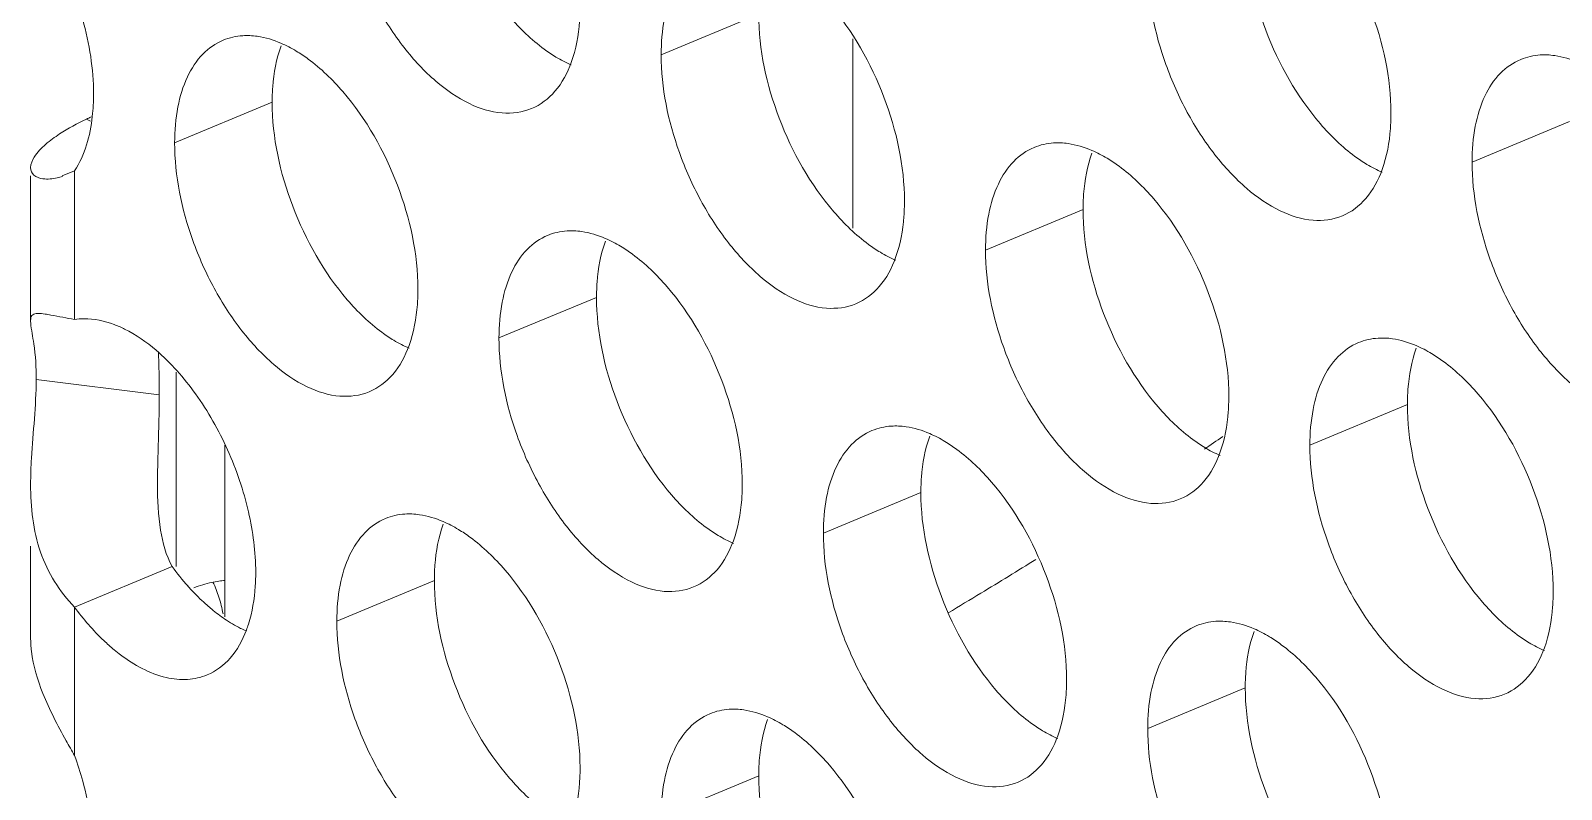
# Model space of a CAD drawing. Header units: millimetres. Extents: x 0 to 2524, y 0 to 1785.
# Drawn here: x 1789.22 to 1798.88, y 838.28 to 843.06 of the extents above; entities that cross this region are included whole.
import ezdxf

# ---------------------------------------------------------------- set-up
doc = ezdxf.new("R2010")
doc.units = ezdxf.units.MM
doc.header["$LTSCALE"] = 0.1
doc.layers.add('标注', color=251, linetype='Continuous', lineweight=9)

msp = doc.modelspace()

# ---------------------------------------------------------------- linework, layer by layer
at = {"layer": '标注'}
for p, q in [((1793.8132, 843.165), (1793.198, 842.9093)), ((1794.4059, 843.0098), (1794.4059, 841.8163)), ((1790.7447, 842.6106), (1790.1295, 842.3549)), ((1789.5986, 842.4908), (1789.5727, 842.5037)), ((1798.9274, 842.4891), (1798.3122, 842.2334)), ((1789.4984, 842.177), (1789.4205, 842.1454)), ((1789.4984, 842.177), (1789.4984, 841.2407)), ((1789.2212, 841.2346), (1789.2212, 842.1454)), ((1795.8589, 841.9346), (1795.2437, 841.6789)), ((1792.7904, 841.3802), (1792.1752, 841.1245)), ((1790.1384, 840.9084), (1790.1384, 839.6838)), ((1790.0329, 840.766), (1789.2563, 840.8621)), ((1797.9046, 840.7043), (1797.2894, 840.4486)), ((1790.4461, 839.366), (1790.4461, 840.4494)), ((1794.8361, 840.1498), (1794.2209, 839.8941)), ((1789.2212, 839.2377), (1789.2212, 839.8117)), ((1790.1136, 839.6838), (1789.4984, 839.4281)), ((1791.7675, 839.5954), (1791.1524, 839.3397)), ((1789.4984, 839.4281), (1789.4984, 838.4918)), ((1796.8817, 838.9195), (1796.2665, 838.6637)), ((1793.8132, 838.365), (1793.198, 838.1093))]:
    msp.add_line(p, q, dxfattribs=at)
for centre, radius, start, end in [((1789.1882, 843.3494), 0.929, 294.44883, 296.47049), ((1778.661, 866.7127), 31.8399, 304.34454, 304.59625), ((1791.472, 840.6795), 1.6842, 216.24369, 221.66519), ((1779.924, 864.7705), 29.523, 301.194, 301.98361), ((1791.3609, 840.5824), 1.5367, 221.71232, 223.51512), ((1790.5007, 838.944), 0.6543, 98.11425, 102.08395), ((1790.4936, 838.9923), 0.6055, 94.3287, 98.10278), ((1780.1874, 864.3363), 29.015, 300.71798, 301.1931), ((1791.0543, 840.248), 1.0824, 230.33246, 235.77961), ((1789.8727, 839.5504), 0.758, 339.34278, 342.32676), ((1790.4674, 840.0282), 1.1282, 230.38894, 233.03812)]:
    msp.add_arc(centre, radius, start, end, dxfattribs=at)
for points, knots in [([(1792.38, 842.5703), (1792.3224, 842.5464), (1792.1835, 842.5284), (1791.9711, 842.5973), (1791.761, 842.7436), (1791.564, 842.9567), (1791.3928, 843.2218), (1791.2193, 843.6108), (1791.1524, 843.931), (1791.1524, 844.1397)], [0, 0, 0, 0, 0.08419, 0.180629, 0.294901, 0.426206, 0.569756, 0.71848, 1, 1, 1, 1]), ([(1797.3553, 842.4745), (1797.2069, 842.6471), (1796.9814, 843.0471), (1796.8817, 843.4968), (1796.8817, 843.7195)], [0, 0, 0, 0, 0.505546, 1, 1, 1, 1]), ([(1797.3272, 843.7859), (1797.4757, 843.6133), (1797.7011, 843.2133), (1797.8008, 842.7636), (1797.8008, 842.541)], [0, 0, 0, 0, 0.505546, 1, 1, 1, 1]), ([(1793.198, 842.9093), (1793.198, 842.9849), (1793.2095, 843.1275), (1793.267, 843.3206), (1793.3641, 843.471), (1793.4566, 843.536), (1793.5046, 843.5559)], [0, 0, 0, 0, 0.300633, 0.564844, 0.793499, 1, 1, 1, 1]), ([(1797.4942, 841.8944), (1797.4366, 841.8704), (1797.2977, 841.8525), (1797.0853, 841.9214), (1796.8752, 842.0677), (1796.6782, 842.2808), (1796.507, 842.5459), (1796.3335, 842.9348), (1796.2665, 843.255), (1796.2665, 843.4637)], [0, 0, 0, 0, 0.08419, 0.180629, 0.294901, 0.426206, 0.569756, 0.71848, 1, 1, 1, 1]), ([(1789.4984, 843.2918), (1789.5177, 843.2391), (1789.5833, 843.0354), (1789.6181, 842.8205), (1789.6181, 842.6624)], [0, 0, 0, 0, 0.26181, 1, 1, 1, 1]), ([(1792.6866, 843.2169), (1792.6866, 843.1846), (1792.6824, 843.0646), (1792.6608, 842.9443), (1792.631, 842.8617)], [0, 0, 0, 0, 0.269025, 1, 1, 1, 1]), ([(1794.2587, 843.2315), (1794.4071, 843.0589), (1794.6326, 842.6589), (1794.7323, 842.2091), (1794.7323, 841.9865)], [0, 0, 0, 0, 0.505546, 1, 1, 1, 1]), ([(1792.5347, 842.8948), (1792.5088, 842.9103), (1792.4008, 842.983), (1792.3063, 843.0747), (1792.2411, 843.1504)], [0, 0, 0, 0, 0.231736, 1, 1, 1, 1]), ([(1794.2868, 841.9201), (1794.1384, 842.0926), (1793.9129, 842.4926), (1793.8132, 842.9424), (1793.8132, 843.165)], [0, 0, 0, 0, 0.505546, 1, 1, 1, 1]), ([(1790.4361, 843.0015), (1790.475, 843.0176), (1790.5317, 843.0302), (1790.5885, 843.0307), (1790.6031, 843.0302)], [0, 0, 0, 0, 0.741995, 1, 1, 1, 1]), ([(1790.6031, 843.0302), (1790.6191, 843.0295), (1790.6867, 843.0231), (1790.7525, 843.0029), (1790.8, 842.9825)], [0, 0, 0, 0, 0.236225, 1, 1, 1, 1]), ([(1790.1295, 842.3549), (1790.1295, 842.4305), (1790.141, 842.573), (1790.1985, 842.7661), (1790.2956, 842.9165), (1790.3881, 842.9816), (1790.4361, 843.0015)], [0, 0, 0, 0, 0.300633, 0.564844, 0.793499, 1, 1, 1, 1]), ([(1790.7447, 842.6106), (1790.7447, 842.6429), (1790.749, 842.7629), (1790.7705, 842.8831), (1790.8004, 842.9657)], [0, 0, 0, 0, 0.269025, 1, 1, 1, 1]), ([(1790.8967, 842.9327), (1790.9225, 842.9172), (1791.0305, 842.8444), (1791.1251, 842.7528), (1791.1902, 842.677)], [0, 0, 0, 0, 0.231736, 1, 1, 1, 1]), ([(1792.631, 842.8617), (1792.6072, 842.796), (1792.5451, 842.6769), (1792.4366, 842.5937), (1792.38, 842.5703)], [0, 0, 0, 0, 0.533077, 1, 1, 1, 1]), ([(1794.4257, 841.3399), (1794.3681, 841.316), (1794.2292, 841.298), (1794.0168, 841.3669), (1793.8067, 841.5133), (1793.6097, 841.7263), (1793.4385, 841.9914), (1793.265, 842.3804), (1793.198, 842.7006), (1793.198, 842.9093)], [0, 0, 0, 0, 0.08419, 0.180629, 0.294901, 0.426206, 0.569756, 0.71848, 1, 1, 1, 1]), ([(1798.3122, 842.2334), (1798.3122, 842.309), (1798.3237, 842.4515), (1798.3811, 842.6447), (1798.4783, 842.7951), (1798.5708, 842.8601), (1798.6188, 842.88)], [0, 0, 0, 0, 0.300633, 0.564844, 0.793499, 1, 1, 1, 1]), ([(1798.6188, 842.88), (1798.6577, 842.8961), (1798.7144, 842.9088), (1798.7712, 842.9093), (1798.7858, 842.9087)], [0, 0, 0, 0, 0.741995, 1, 1, 1, 1]), ([(1798.7858, 842.9087), (1798.8018, 842.908), (1798.8693, 842.9016), (1798.9352, 842.8814), (1798.9827, 842.861)], [0, 0, 0, 0, 0.236225, 1, 1, 1, 1]), ([(1789.6181, 842.6624), (1789.6181, 842.6151), (1789.6097, 842.4481), (1789.5643, 842.2779), (1789.4984, 842.177)], [0, 0, 0, 0, 0.282087, 1, 1, 1, 1]), ([(1791.1902, 842.677), (1791.3386, 842.5044), (1791.5641, 842.1044), (1791.6638, 841.6547), (1791.6638, 841.4321)], [0, 0, 0, 0, 0.505546, 1, 1, 1, 1]), ([(1791.2183, 841.3656), (1791.0699, 841.5382), (1790.8444, 841.9382), (1790.7447, 842.3879), (1790.7447, 842.6106)], [0, 0, 0, 0, 0.505546, 1, 1, 1, 1]), ([(1797.8008, 842.541), (1797.8008, 842.5086), (1797.7965, 842.3887), (1797.775, 842.2684), (1797.7451, 842.1858)], [0, 0, 0, 0, 0.269025, 1, 1, 1, 1]), ([(1789.3592, 842.3792), (1789.3738, 842.39), (1789.4417, 842.4369), (1789.5146, 842.4761), (1789.5727, 842.5037)], [0, 0, 0, 0, 0.220086, 1, 1, 1, 1]), ([(1797.6489, 842.2188), (1797.623, 842.2344), (1797.515, 842.3071), (1797.4205, 842.3987), (1797.3553, 842.4745)], [0, 0, 0, 0, 0.231736, 1, 1, 1, 1]), ([(1789.2213, 842.1983), (1789.2215, 842.2217), (1789.2472, 842.2791), (1789.289, 842.3212), (1789.316, 842.3447)], [0, 0, 0, 0, 0.395219, 1, 1, 1, 1]), ([(1791.3572, 840.7855), (1791.2996, 840.7615), (1791.1607, 840.7436), (1790.9483, 840.8125), (1790.7382, 840.9588), (1790.5412, 841.1719), (1790.37, 841.437), (1790.1965, 841.826), (1790.1295, 842.1462), (1790.1295, 842.3549)], [0, 0, 0, 0, 0.08419, 0.180629, 0.294901, 0.426206, 0.569756, 0.71848, 1, 1, 1, 1]), ([(1795.5503, 842.3255), (1795.5892, 842.3417), (1795.6459, 842.3543), (1795.7026, 842.3548), (1795.7173, 842.3542)], [0, 0, 0, 0, 0.741995, 1, 1, 1, 1]), ([(1795.7173, 842.3542), (1795.7333, 842.3536), (1795.8008, 842.3472), (1795.8667, 842.327), (1795.9142, 842.3066)], [0, 0, 0, 0, 0.236225, 1, 1, 1, 1]), ([(1795.2437, 841.6789), (1795.2437, 841.7545), (1795.2552, 841.8971), (1795.3126, 842.0902), (1795.4098, 842.2406), (1795.5023, 842.3056), (1795.5503, 842.3255)], [0, 0, 0, 0, 0.300633, 0.564844, 0.793499, 1, 1, 1, 1]), ([(1795.8589, 841.9346), (1795.8589, 841.967), (1795.8632, 842.0869), (1795.8847, 842.2072), (1795.9146, 842.2898)], [0, 0, 0, 0, 0.269025, 1, 1, 1, 1]), ([(1796.0108, 842.2568), (1796.0367, 842.2412), (1796.1447, 842.1685), (1796.2392, 842.0769), (1796.3044, 842.0011)], [0, 0, 0, 0, 0.231736, 1, 1, 1, 1]), ([(1789.2991, 842.1277), (1789.2789, 842.1305), (1789.2395, 842.1415), (1789.2212, 842.1809), (1789.2213, 842.1983)], [0, 0, 0, 0, 0.539356, 1, 1, 1, 1]), ([(1797.7451, 842.1858), (1797.7214, 842.1201), (1797.6593, 842.001), (1797.5508, 841.9178), (1797.4942, 841.8944)], [0, 0, 0, 0, 0.533077, 1, 1, 1, 1]), ([(1799.5399, 840.664), (1799.4823, 840.6401), (1799.3434, 840.6221), (1799.131, 840.691), (1798.9209, 840.8373), (1798.7238, 841.0504), (1798.5527, 841.3155), (1798.3792, 841.7045), (1798.3122, 842.0247), (1798.3122, 842.2334)], [0, 0, 0, 0, 0.08419, 0.180629, 0.294901, 0.426206, 0.569756, 0.71848, 1, 1, 1, 1]), ([(1789.4213, 842.1428), (1789.4104, 842.1392), (1789.3708, 842.1281), (1789.3286, 842.1235), (1789.2991, 842.1277)], [0, 0, 0, 0, 0.278012, 1, 1, 1, 1]), ([(1794.7323, 841.9865), (1794.7323, 841.9542), (1794.728, 841.8342), (1794.7065, 841.714), (1794.6766, 841.6314)], [0, 0, 0, 0, 0.269025, 1, 1, 1, 1]), ([(1796.3044, 842.0011), (1796.4528, 841.8285), (1796.6783, 841.4285), (1796.778, 840.9788), (1796.778, 840.7562)], [0, 0, 0, 0, 0.505546, 1, 1, 1, 1]), ([(1794.5803, 841.6644), (1794.5545, 841.6799), (1794.4465, 841.7526), (1794.3519, 841.8443), (1794.2868, 841.9201)], [0, 0, 0, 0, 0.231736, 1, 1, 1, 1]), ([(1796.3325, 840.6897), (1796.184, 840.8623), (1795.9586, 841.2623), (1795.8589, 841.712), (1795.8589, 841.9346)], [0, 0, 0, 0, 0.505546, 1, 1, 1, 1]), ([(1792.1752, 841.1245), (1792.1752, 841.2001), (1792.1867, 841.3427), (1792.2441, 841.5358), (1792.3413, 841.6862), (1792.4338, 841.7512), (1792.4818, 841.7711)], [0, 0, 0, 0, 0.300633, 0.564844, 0.793499, 1, 1, 1, 1]), ([(1792.4818, 841.7711), (1792.5207, 841.7872), (1792.5774, 841.7999), (1792.6341, 841.8004), (1792.6488, 841.7998)], [0, 0, 0, 0, 0.741995, 1, 1, 1, 1]), ([(1792.6488, 841.7998), (1792.6648, 841.7991), (1792.7323, 841.7927), (1792.7982, 841.7725), (1792.8457, 841.7521)], [0, 0, 0, 0, 0.236225, 1, 1, 1, 1]), ([(1792.7904, 841.3802), (1792.7904, 841.4125), (1792.7947, 841.5325), (1792.8162, 841.6528), (1792.846, 841.7353)], [0, 0, 0, 0, 0.269025, 1, 1, 1, 1]), ([(1792.9423, 841.7023), (1792.9682, 841.6868), (1793.0762, 841.6141), (1793.1707, 841.5224), (1793.2359, 841.4467)], [0, 0, 0, 0, 0.231736, 1, 1, 1, 1]), ([(1796.4714, 840.1095), (1796.4137, 840.0856), (1796.2749, 840.0677), (1796.0625, 840.1366), (1795.8523, 840.2829), (1795.6553, 840.496), (1795.4842, 840.7611), (1795.3107, 841.15), (1795.2437, 841.4702), (1795.2437, 841.6789)], [0, 0, 0, 0, 0.08419, 0.180629, 0.294901, 0.426206, 0.569756, 0.71848, 1, 1, 1, 1]), ([(1794.6766, 841.6314), (1794.6529, 841.5657), (1794.5908, 841.4466), (1794.4822, 841.3634), (1794.4257, 841.3399)], [0, 0, 0, 0, 0.533077, 1, 1, 1, 1]), ([(1791.6638, 841.4321), (1791.6638, 841.3998), (1791.6595, 841.2798), (1791.638, 841.1595), (1791.6081, 841.0769)], [0, 0, 0, 0, 0.269025, 1, 1, 1, 1]), ([(1793.2639, 840.1352), (1793.1155, 840.3078), (1792.8901, 840.7078), (1792.7904, 841.1576), (1792.7904, 841.3802)], [0, 0, 0, 0, 0.505546, 1, 1, 1, 1]), ([(1793.2359, 841.4467), (1793.3843, 841.2741), (1793.6098, 840.8741), (1793.7095, 840.4243), (1793.7095, 840.2017)], [0, 0, 0, 0, 0.505546, 1, 1, 1, 1]), ([(1789.2213, 841.2345), (1789.2213, 841.2453), (1789.2236, 841.269), (1789.2463, 841.2768), (1789.2561, 841.278)], [0, 0, 0, 0, 0.522014, 1, 1, 1, 1]), ([(1789.2561, 841.278), (1789.2598, 841.2784), (1789.2786, 841.2794), (1789.2973, 841.2771), (1789.312, 841.2751)], [0, 0, 0, 0, 0.202313, 1, 1, 1, 1]), ([(1791.5118, 841.1099), (1791.486, 841.1255), (1791.378, 841.1982), (1791.2834, 841.2898), (1791.2183, 841.3656)], [0, 0, 0, 0, 0.231736, 1, 1, 1, 1]), ([(1789.2563, 840.8621), (1789.2563, 840.9376), (1789.2508, 841.0577), (1789.2257, 841.175), (1789.222, 841.2189)], [0, 0, 0, 0, 0.631705, 1, 1, 1, 1]), ([(1789.312, 841.2751), (1789.3244, 841.2733), (1789.3867, 841.2629), (1789.4486, 841.25), (1789.4984, 841.2407)], [0, 0, 0, 0, 0.19728, 1, 1, 1, 1]), ([(1789.4984, 841.2407), (1789.518, 841.2438), (1789.6024, 841.2506), (1789.6876, 841.2322), (1789.7481, 841.2094)], [0, 0, 0, 0, 0.23435, 1, 1, 1, 1]), ([(1789.7481, 841.2094), (1789.7706, 841.201), (1789.8657, 841.1591), (1789.9519, 841.0989), (1790.0126, 841.0472)], [0, 0, 0, 0, 0.231395, 1, 1, 1, 1]), ([(1793.4029, 839.5551), (1793.3452, 839.5312), (1793.2064, 839.5132), (1792.994, 839.5821), (1792.7838, 839.7284), (1792.5868, 839.9415), (1792.4157, 840.2066), (1792.2422, 840.5956), (1792.1752, 840.9158), (1792.1752, 841.1245)], [0, 0, 0, 0, 0.08419, 0.180629, 0.294901, 0.426206, 0.569756, 0.71848, 1, 1, 1, 1]), ([(1797.2894, 840.4486), (1797.2894, 840.5242), (1797.3009, 840.6667), (1797.3583, 840.8599), (1797.4555, 841.0102), (1797.548, 841.0753), (1797.596, 841.0952)], [0, 0, 0, 0, 0.300633, 0.564844, 0.793499, 1, 1, 1, 1]), ([(1797.596, 841.0952), (1797.6348, 841.1113), (1797.6916, 841.124), (1797.7483, 841.1245), (1797.7629, 841.1239)], [0, 0, 0, 0, 0.741995, 1, 1, 1, 1]), ([(1797.7629, 841.1239), (1797.7789, 841.1232), (1797.8465, 841.1168), (1797.9123, 841.0966), (1797.9599, 841.0762)], [0, 0, 0, 0, 0.236225, 1, 1, 1, 1]), ([(1790.0126, 841.0472), (1790.1066, 840.9673), (1790.2795, 840.7701), (1790.4756, 840.4228), (1790.6057, 840.041), (1790.6409, 839.7752), (1790.6409, 839.6473)], [0, 0, 0, 0, 0.235194, 0.49405, 0.756072, 1, 1, 1, 1]), ([(1790.0329, 840.766), (1790.0329, 840.789), (1790.0324, 840.8775), (1790.0298, 840.966), (1790.0273, 841.0314)], [0, 0, 0, 0, 0.260225, 1, 1, 1, 1]), ([(1791.6081, 841.0769), (1791.5844, 841.0112), (1791.5223, 840.8921), (1791.4137, 840.8089), (1791.3572, 840.7855)], [0, 0, 0, 0, 0.533077, 1, 1, 1, 1]), ([(1797.9046, 840.7043), (1797.9046, 840.7366), (1797.9088, 840.8566), (1797.9304, 840.9768), (1797.9602, 841.0594)], [0, 0, 0, 0, 0.269025, 1, 1, 1, 1]), ([(1798.0565, 841.0264), (1798.0823, 841.0109), (1798.1904, 840.9381), (1798.2849, 840.8465), (1798.3501, 840.7707)], [0, 0, 0, 0, 0.231736, 1, 1, 1, 1]), ([(1789.2213, 840.2014), (1789.2213, 840.2568), (1789.2299, 840.4773), (1789.2563, 840.697), (1789.2563, 840.8621)], [0, 0, 0, 0, 0.251377, 1, 1, 1, 1]), ([(1790.0212, 840.2013), (1790.0212, 840.2504), (1790.025, 840.4387), (1790.0329, 840.6269), (1790.0329, 840.766)], [0, 0, 0, 0, 0.261174, 1, 1, 1, 1]), ([(1796.778, 840.7562), (1796.778, 840.7238), (1796.7737, 840.6039), (1796.7522, 840.4836), (1796.7223, 840.401)], [0, 0, 0, 0, 0.269025, 1, 1, 1, 1]), ([(1798.3781, 839.4593), (1798.2297, 839.6319), (1798.0042, 840.0319), (1797.9046, 840.4817), (1797.9046, 840.7043)], [0, 0, 0, 0, 0.505546, 1, 1, 1, 1]), ([(1798.3501, 840.7707), (1798.4985, 840.5982), (1798.724, 840.1982), (1798.8236, 839.7484), (1798.8236, 839.5258)], [0, 0, 0, 0, 0.505546, 1, 1, 1, 1]), ([(1796.626, 840.434), (1796.6002, 840.4496), (1796.4921, 840.5223), (1796.3976, 840.6139), (1796.3325, 840.6897)], [0, 0, 0, 0, 0.231736, 1, 1, 1, 1]), ([(1794.2209, 839.8941), (1794.2209, 839.9697), (1794.2323, 840.1123), (1794.2898, 840.3054), (1794.3869, 840.4558), (1794.4795, 840.5208), (1794.5274, 840.5407)], [0, 0, 0, 0, 0.300633, 0.564844, 0.793499, 1, 1, 1, 1]), ([(1794.5274, 840.5407), (1794.5663, 840.5569), (1794.6231, 840.5695), (1794.6798, 840.57), (1794.6944, 840.5694)], [0, 0, 0, 0, 0.741995, 1, 1, 1, 1]), ([(1794.6944, 840.5694), (1794.7104, 840.5688), (1794.778, 840.5624), (1794.8438, 840.5421), (1794.8914, 840.5217)], [0, 0, 0, 0, 0.236225, 1, 1, 1, 1]), ([(1794.8361, 840.1498), (1794.8361, 840.1821), (1794.8403, 840.3021), (1794.8619, 840.4224), (1794.8917, 840.505)], [0, 0, 0, 0, 0.269025, 1, 1, 1, 1]), ([(1794.988, 840.472), (1795.0138, 840.4564), (1795.1219, 840.3837), (1795.2164, 840.2921), (1795.2816, 840.2163)], [0, 0, 0, 0, 0.231736, 1, 1, 1, 1]), ([(1798.5171, 838.8792), (1798.4594, 838.8553), (1798.3205, 838.8373), (1798.1082, 838.9062), (1797.898, 839.0525), (1797.701, 839.2656), (1797.5298, 839.5307), (1797.3563, 839.9197), (1797.2894, 840.2399), (1797.2894, 840.4486)], [0, 0, 0, 0, 0.08419, 0.180629, 0.294901, 0.426206, 0.569756, 0.71848, 1, 1, 1, 1]), ([(1796.7223, 840.401), (1796.6985, 840.3353), (1796.6365, 840.2162), (1796.5279, 840.133), (1796.4714, 840.1095)], [0, 0, 0, 0, 0.533077, 1, 1, 1, 1]), ([(1795.2816, 840.2163), (1795.43, 840.0437), (1795.6554, 839.6437), (1795.7551, 839.194), (1795.7551, 838.9713)], [0, 0, 0, 0, 0.505546, 1, 1, 1, 1]), ([(1789.4984, 839.4281), (1789.4032, 839.5249), (1789.2506, 839.7731), (1789.2214, 840.0575), (1789.2213, 840.2014)], [0, 0, 0, 0, 0.485599, 1, 1, 1, 1]), ([(1793.5575, 839.8796), (1793.5317, 839.8951), (1793.4236, 839.9678), (1793.3291, 840.0595), (1793.2639, 840.1352)], [0, 0, 0, 0, 0.231736, 1, 1, 1, 1]), ([(1793.7095, 840.2017), (1793.7095, 840.1694), (1793.7052, 840.0494), (1793.6837, 839.9291), (1793.6538, 839.8466)], [0, 0, 0, 0, 0.269025, 1, 1, 1, 1]), ([(1795.3096, 838.9049), (1795.1612, 839.0774), (1794.9357, 839.4775), (1794.8361, 839.9272), (1794.8361, 840.1498)], [0, 0, 0, 0, 0.505546, 1, 1, 1, 1]), ([(1791.1524, 839.3397), (1791.1524, 839.4153), (1791.1638, 839.5578), (1791.2213, 839.751), (1791.3184, 839.9014), (1791.411, 839.9664), (1791.4589, 839.9863)], [0, 0, 0, 0, 0.300633, 0.564844, 0.793499, 1, 1, 1, 1]), ([(1791.4589, 839.9863), (1791.4978, 840.0024), (1791.5546, 840.0151), (1791.6113, 840.0156), (1791.6259, 840.015)], [0, 0, 0, 0, 0.741995, 1, 1, 1, 1]), ([(1791.6259, 840.015), (1791.6419, 840.0143), (1791.7095, 840.0079), (1791.7753, 839.9877), (1791.8229, 839.9673)], [0, 0, 0, 0, 0.236225, 1, 1, 1, 1]), ([(1791.7675, 839.5954), (1791.7675, 839.6277), (1791.7718, 839.7477), (1791.7934, 839.8679), (1791.8232, 839.9505)], [0, 0, 0, 0, 0.269025, 1, 1, 1, 1]), ([(1791.9195, 839.9175), (1791.9453, 839.902), (1792.0534, 839.8293), (1792.1479, 839.7376), (1792.2131, 839.6618)], [0, 0, 0, 0, 0.231736, 1, 1, 1, 1]), ([(1793.6538, 839.8466), (1793.63, 839.7808), (1793.5679, 839.6618), (1793.4594, 839.5785), (1793.4029, 839.5551)], [0, 0, 0, 0, 0.533077, 1, 1, 1, 1]), ([(1795.4486, 838.3247), (1795.3909, 838.3008), (1795.252, 838.2829), (1795.0397, 838.3518), (1794.8295, 838.4981), (1794.6325, 838.7111), (1794.4613, 838.9763), (1794.2878, 839.3652), (1794.2209, 839.6854), (1794.2209, 839.8941)], [0, 0, 0, 0, 0.08419, 0.180629, 0.294901, 0.426206, 0.569756, 0.71848, 1, 1, 1, 1]), ([(1790.6409, 839.6473), (1790.6409, 839.6178), (1790.6374, 839.5076), (1790.6195, 839.3973), (1790.5949, 839.3203)], [0, 0, 0, 0, 0.267106, 1, 1, 1, 1]), ([(1792.2131, 839.6618), (1792.3615, 839.4893), (1792.5869, 839.0893), (1792.6866, 838.6395), (1792.6866, 838.4169)], [0, 0, 0, 0, 0.505546, 1, 1, 1, 1]), ([(1792.2411, 838.3504), (1792.0927, 838.523), (1791.8672, 838.923), (1791.7675, 839.3728), (1791.7675, 839.5954)], [0, 0, 0, 0, 0.505546, 1, 1, 1, 1]), ([(1790.3633, 839.4148), (1790.3533, 839.423), (1790.3127, 839.4578), (1790.2744, 839.495), (1790.2465, 839.5243)], [0, 0, 0, 0, 0.243044, 1, 1, 1, 1]), ([(1798.6717, 839.2037), (1798.6459, 839.2192), (1798.5378, 839.2919), (1798.4433, 839.3836), (1798.3781, 839.4593)], [0, 0, 0, 0, 0.231736, 1, 1, 1, 1]), ([(1798.8236, 839.5258), (1798.8236, 839.4935), (1798.8194, 839.3735), (1798.7978, 839.2532), (1798.768, 839.1706)], [0, 0, 0, 0, 0.269025, 1, 1, 1, 1]), ([(1789.7481, 839.1591), (1789.7257, 839.1776), (1789.6342, 839.2592), (1789.5538, 839.3528), (1789.4984, 839.4281)], [0, 0, 0, 0, 0.237008, 1, 1, 1, 1]), ([(1790.5778, 839.2787), (1790.5667, 839.2836), (1790.5209, 839.3053), (1790.4773, 839.3314), (1790.4455, 839.3529)], [0, 0, 0, 0, 0.24028, 1, 1, 1, 1]), ([(1790.5819, 839.283), (1790.5579, 839.2194), (1790.4959, 839.104), (1790.3897, 839.0236), (1790.3344, 839.0006)], [0, 0, 0, 0, 0.531803, 1, 1, 1, 1]), ([(1792.38, 837.7703), (1792.3224, 837.7464), (1792.1835, 837.7284), (1791.9711, 837.7973), (1791.761, 837.9436), (1791.564, 838.1567), (1791.3928, 838.4218), (1791.2193, 838.8108), (1791.1524, 839.131), (1791.1524, 839.3397)], [0, 0, 0, 0, 0.08419, 0.180629, 0.294901, 0.426206, 0.569756, 0.71848, 1, 1, 1, 1]), ([(1796.2665, 838.6637), (1796.2665, 838.7394), (1796.278, 838.8819), (1796.3355, 839.075), (1796.4326, 839.2254), (1796.5251, 839.2905), (1796.5731, 839.3104)], [0, 0, 0, 0, 0.300633, 0.564844, 0.793499, 1, 1, 1, 1]), ([(1796.5731, 839.3104), (1796.612, 839.3265), (1796.6687, 839.3391), (1796.7255, 839.3396), (1796.7401, 839.339)], [0, 0, 0, 0, 0.741995, 1, 1, 1, 1]), ([(1796.7401, 839.339), (1796.7561, 839.3384), (1796.8237, 839.332), (1796.8895, 839.3118), (1796.9371, 839.2914)], [0, 0, 0, 0, 0.236225, 1, 1, 1, 1]), ([(1796.8817, 838.9195), (1796.8817, 838.9518), (1796.886, 839.0718), (1796.9075, 839.192), (1796.9374, 839.2746)], [0, 0, 0, 0, 0.269025, 1, 1, 1, 1]), ([(1789.2213, 839.2377), (1789.2213, 839.2082), (1789.2291, 839.0867), (1789.265, 838.9686), (1789.2991, 838.8832)], [0, 0, 0, 0, 0.242838, 1, 1, 1, 1]), ([(1797.0337, 839.2416), (1797.0595, 839.2261), (1797.1676, 839.1533), (1797.2621, 839.0617), (1797.3272, 838.9859)], [0, 0, 0, 0, 0.231736, 1, 1, 1, 1]), ([(1798.768, 839.1706), (1798.7442, 839.1049), (1798.6821, 838.9858), (1798.5736, 838.9026), (1798.5171, 838.8792)], [0, 0, 0, 0, 0.533077, 1, 1, 1, 1]), ([(1790.3344, 839.0006), (1790.2955, 838.9844), (1790.2082, 838.9651), (1790.0127, 838.9858), (1789.8743, 839.0626), (1789.7891, 839.1267)], [0, 0, 0, 0, 0.217094, 0.450255, 1, 1, 1, 1]), ([(1795.7551, 838.9713), (1795.7551, 838.939), (1795.7509, 838.819), (1795.7293, 838.6988), (1795.6995, 838.6162)], [0, 0, 0, 0, 0.269025, 1, 1, 1, 1]), ([(1797.3272, 838.9859), (1797.4757, 838.8133), (1797.7011, 838.4133), (1797.8008, 837.9636), (1797.8008, 837.741)], [0, 0, 0, 0, 0.505546, 1, 1, 1, 1]), ([(1789.2991, 838.8832), (1789.34, 838.7807), (1789.4084, 838.6505), (1789.4807, 838.5232), (1789.4984, 838.4918)], [0, 0, 0, 0, 0.753574, 1, 1, 1, 1]), ([(1795.6032, 838.6492), (1795.5774, 838.6647), (1795.4693, 838.7375), (1795.3748, 838.8291), (1795.3096, 838.9049)], [0, 0, 0, 0, 0.231736, 1, 1, 1, 1]), ([(1797.3553, 837.6745), (1797.2069, 837.8471), (1796.9814, 838.2471), (1796.8817, 838.6968), (1796.8817, 838.9195)], [0, 0, 0, 0, 0.505546, 1, 1, 1, 1]), ([(1793.5046, 838.7559), (1793.5435, 838.772), (1793.6002, 838.7847), (1793.657, 838.7852), (1793.6716, 838.7846)], [0, 0, 0, 0, 0.741995, 1, 1, 1, 1]), ([(1793.6716, 838.7846), (1793.6876, 838.784), (1793.7552, 838.7776), (1793.821, 838.7573), (1793.8686, 838.7369)], [0, 0, 0, 0, 0.236225, 1, 1, 1, 1]), ([(1793.198, 838.1093), (1793.198, 838.1849), (1793.2095, 838.3275), (1793.267, 838.5206), (1793.3641, 838.671), (1793.4566, 838.736), (1793.5046, 838.7559)], [0, 0, 0, 0, 0.300633, 0.564844, 0.793499, 1, 1, 1, 1]), ([(1793.8132, 838.365), (1793.8132, 838.3973), (1793.8175, 838.5173), (1793.839, 838.6376), (1793.8689, 838.7202)], [0, 0, 0, 0, 0.269025, 1, 1, 1, 1]), ([(1793.9652, 838.6871), (1793.991, 838.6716), (1794.099, 838.5989), (1794.1936, 838.5072), (1794.2587, 838.4315)], [0, 0, 0, 0, 0.231736, 1, 1, 1, 1]), ([(1795.6995, 838.6162), (1795.6757, 838.5505), (1795.6136, 838.4314), (1795.5051, 838.3482), (1795.4486, 838.3247)], [0, 0, 0, 0, 0.533077, 1, 1, 1, 1]), ([(1797.4942, 837.0944), (1797.4366, 837.0704), (1797.2977, 837.0525), (1797.0853, 837.1214), (1796.8752, 837.2677), (1796.6782, 837.4808), (1796.507, 837.7459), (1796.3335, 838.1348), (1796.2665, 838.455), (1796.2665, 838.6637)], [0, 0, 0, 0, 0.08419, 0.180629, 0.294901, 0.426206, 0.569756, 0.71848, 1, 1, 1, 1]), ([(1789.4984, 838.4918), (1789.5177, 838.4391), (1789.5833, 838.2354), (1789.6181, 838.0205), (1789.6181, 837.8624)], [0, 0, 0, 0, 0.26181, 1, 1, 1, 1]), ([(1792.6866, 838.4169), (1792.6866, 838.3846), (1792.6824, 838.2646), (1792.6608, 838.1443), (1792.631, 838.0617)], [0, 0, 0, 0, 0.269025, 1, 1, 1, 1]), ([(1794.2587, 838.4315), (1794.4071, 838.2589), (1794.6326, 837.8589), (1794.7323, 837.4091), (1794.7323, 837.1865)], [0, 0, 0, 0, 0.505546, 1, 1, 1, 1]), ([(1792.5347, 838.0948), (1792.5088, 838.1103), (1792.4008, 838.183), (1792.3063, 838.2747), (1792.2411, 838.3504)], [0, 0, 0, 0, 0.231736, 1, 1, 1, 1]), ([(1794.2868, 837.1201), (1794.1384, 837.2926), (1793.9129, 837.6926), (1793.8132, 838.1424), (1793.8132, 838.365)], [0, 0, 0, 0, 0.505546, 1, 1, 1, 1])]:
    msp.add_open_spline(points, degree=3, knots=knots, dxfattribs=at)
for points in [[(1790.8, 842.9825), (1790.8333, 842.9682), (1790.8656, 842.9514), (1790.8967, 842.9327)], [(1792.6313, 842.845), (1792.598, 842.8593), (1792.5657, 842.8761), (1792.5347, 842.8948)], [(1789.316, 842.3447), (1789.3299, 842.3568), (1789.3444, 842.3683), (1789.3592, 842.3792)], [(1795.9142, 842.3066), (1795.9475, 842.2923), (1795.9798, 842.2754), (1796.0108, 842.2568)], [(1797.7455, 842.1691), (1797.7122, 842.1833), (1797.6799, 842.2002), (1797.6489, 842.2188)], [(1792.8457, 841.7521), (1792.879, 841.7378), (1792.9113, 841.721), (1792.9423, 841.7023)], [(1794.677, 841.6146), (1794.6437, 841.6289), (1794.6114, 841.6457), (1794.5803, 841.6644)], [(1789.222, 841.2189), (1789.2216, 841.2241), (1789.2213, 841.2293), (1789.2213, 841.2345)], [(1791.6084, 841.0602), (1791.5752, 841.0744), (1791.5429, 841.0913), (1791.5118, 841.1099)], [(1797.9599, 841.0762), (1797.9932, 841.0619), (1798.0255, 841.0451), (1798.0565, 841.0264)], [(1794.8914, 840.5217), (1794.9247, 840.5075), (1794.957, 840.4906), (1794.988, 840.472)], [(1796.7226, 840.3842), (1796.6893, 840.3985), (1796.6571, 840.4153), (1796.626, 840.434)], [(1790.0406, 839.9137), (1790.025, 840.0085), (1790.0213, 840.1052), (1790.0212, 840.2013)], [(1791.8229, 839.9673), (1791.8562, 839.953), (1791.8884, 839.9362), (1791.9195, 839.9175)], [(1790.1136, 839.6838), (1790.0753, 839.7545), (1790.0537, 839.8344), (1790.0406, 839.9137)], [(1793.6541, 839.8298), (1793.6208, 839.8441), (1793.5886, 839.8609), (1793.5575, 839.8796)], [(1790.3637, 839.5838), (1790.3254, 839.5756), (1790.2877, 839.5641), (1790.2511, 839.5502)], [(1790.4088, 839.4906), (1790.3985, 839.5231), (1790.3861, 839.5549), (1790.3714, 839.5856)], [(1790.4347, 839.3861), (1790.4282, 839.4214), (1790.4196, 839.4564), (1790.4088, 839.4906)], [(1796.9371, 839.2914), (1796.9704, 839.2771), (1797.0026, 839.2603), (1797.0337, 839.2416)], [(1798.7683, 839.1539), (1798.735, 839.1682), (1798.7027, 839.185), (1798.6717, 839.2037)], [(1793.8686, 838.7369), (1793.9018, 838.7226), (1793.9341, 838.7058), (1793.9652, 838.6871)], [(1795.6998, 838.5994), (1795.6665, 838.6137), (1795.6342, 838.6305), (1795.6032, 838.6492)]]:
    msp.add_open_spline(points, degree=3, dxfattribs=at)

doc.saveas('drawing.dxf')
